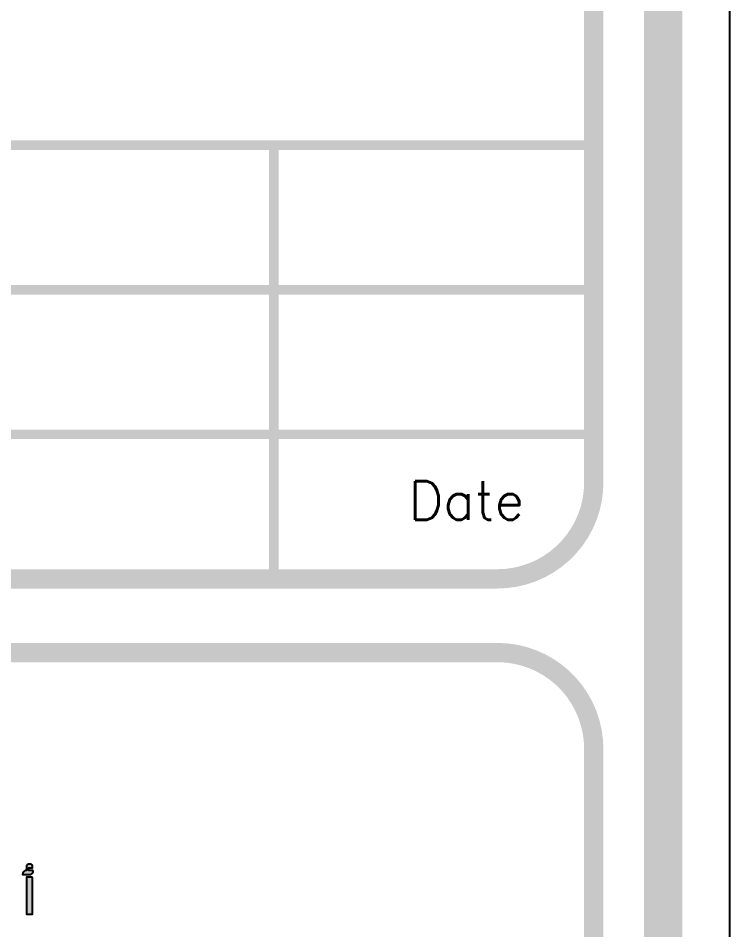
# Model space of a CAD drawing. Header units: centimetres. Extents: x 7997 to 116674, y 1017 to 13844.
# Drawn here: x 49432.5 to 49597.7, y 9441.4 to 9653 of the extents above; entities that cross this region are included whole.
import ezdxf
from ezdxf.enums import TextEntityAlignment as Align

# ---------------------------------------------------------------- set-up
doc = ezdxf.new("R2010")
doc.units = ezdxf.units.CM
doc.header["$LTSCALE"] = 200
doc.layers.add('DIM', color=11, linetype='Continuous')
doc.layers.add('HA', color=251, linetype='Continuous', lineweight=0)
doc.styles.add('$0$$0$Roman', font='romans')

# ---------------------------------------------------------------- blocks, each defined once
blk = doc.blocks.new('08-TITLE SHEET-selattin', base_point=(45714.81, -203081.37))
at = {"linetype": 'ByBlock', "true_color": 0xa3d756}
h = blk.add_hatch(color=73, dxfattribs=at)
h.dxf.hatch_style = 1
h.paths.add_polyline_path([(50936.46, -205592.71), (50933.73, -205592.71), (50933.73, -205609.05), (50936.46, -205609.05)])
edge = h.paths.add_edge_path()
edge.add_line((50936.78, -205589.79), (50934.8, -205589.79))
edge.add_line((50934.8, -205589.79), (50934.8, -205588.64))
edge.add_line((50934.8, -205588.64), (50936.44, -205588.64))
edge.add_line((50936.44, -205588.64), (50936.44, -205587.74))
edge.add_arc((50935.52, -205587.83), 0.927, 5.5959, 74.03)
edge.add_line((50935.77, -205586.94), (50934.72, -205586.94))
edge.add_arc((50934.91, -205588.12), 1.19, 98.9748, 173.2329)
edge.add_line((50933.72, -205587.98), (50933.72, -205589.79))
edge.add_line((50933.72, -205589.79), (50933.17, -205589.79))
edge.add_arc((50933.81, -205591.4), 1.74, 111.6618, 185.3953)
edge.add_line((50932.08, -205591.57), (50935.67, -205591.57))
edge.add_arc((50935, -205589.91), 1.79, 292.0613, 364.02)
at = {"color": 0}
blk.add_lwpolyline([(51244.81, -203081.37), (45714.81, -203081.37), (45714.81, -206921.37), (51244.81, -206921.37)], close=True, dxfattribs=at)
at = {"color": 0, "linetype": 'ByBlock', "const_width": 17.04}
blk.add_lwpolyline([(45744.29, -206891.89), (51215.34, -206891.89), (51215.34, -203110.84), (45744.29, -203110.84)], close=True, dxfattribs=at)
at = {"color": 0, "linetype": 'ByBlock', "const_width": 8.52}
for points in [[(50575.88, -205460.85), (51142.07, -205460.85, 0.414214), (51184.66, -205418.25), (51184.66, -204045.63, 0.414214), (51142.07, -204003.04), (50575.88, -204003.04, 0.414214), (50533.29, -204045.63), (50533.29, -205418.25, 0.414214)], [(50575.88, -205766.95), (51142.07, -205766.95, 0.414214), (51184.66, -205724.36), (51184.66, -205536.02, 0.414214), (51142.07, -205493.43), (50575.88, -205493.43, 0.414214), (50533.29, -205536.02), (50533.29, -205724.36, 0.414214)]]:
    blk.add_lwpolyline(points, format="xyb", close=True, dxfattribs=at)
at = {"color": 0, "linetype": 'ByBlock', "const_width": 4.26}
for points in [[(50533.29, -205269.18), (51184.66, -205269.18)], [(51043.13, -205460.85), (51043.13, -205269.18)], [(50533.29, -205333.07), (51184.66, -205333.07)], [(50533.29, -205396.96), (51184.66, -205396.96)]]:
    blk.add_lwpolyline(points, dxfattribs=at)
at = {"color": 73, "linetype": 'ByBlock', "true_color": 0xa3d756}
blk.add_lwpolyline([(50936.78, -205589.79), (50934.8, -205589.79), (50934.8, -205588.64), (50936.44, -205588.64), (50936.44, -205587.74, 0.307803), (50935.77, -205586.94), (50934.72, -205586.94, 0.335848), (50933.72, -205587.98), (50933.72, -205589.79), (50933.17, -205589.79, 0.333303), (50932.08, -205591.57), (50935.67, -205591.57, 0.324721), (50936.78, -205589.79, 16.403991)], format="xyb", dxfattribs=at)
blk.add_lwpolyline([(50936.46, -205592.71), (50933.73, -205592.71), (50933.73, -205609.05), (50936.46, -205609.05)], close=True, dxfattribs=at)
blk.add_lwpolyline([(50936.46, -205592.71), (50933.73, -205592.71), (50933.73, -205609.05), (50936.46, -205609.05)], close=True, dxfattribs=at)
at = {"layer": 'HA', "ltscale": 1.2}
blk.add_lwpolyline([(45714.81, -203081.37), (51244.81, -203081.37), (51244.81, -206921.37), (45714.81, -206921.37)], close=True, dxfattribs=at)
at = {"color": 0, "style": '$0$$0$Roman'}
blk.add_text('Date', height=17.037, dxfattribs=at).set_placement((51128.35, -205426.19), align=Align.MIDDLE_CENTER)

msp = doc.modelspace()

# ---------------------------------------------------------------- linework, layer by layer
at = {"linetype": 'Continuous'}
msp.add_lwpolyline([(46694.4457, 8756.0841), (49597.6957, 8756.0841), (49597.6957, 10772.0841), (46694.4457, 10772.0841)], close=True, dxfattribs=at)

# ---------------------------------------------------------------- block references
at = {"layer": 'DIM', "color": 0, "linetype": 'Continuous', "xscale": 0.5250000000000014, "yscale": 0.5250000000000014, "zscale": 0.5250000000000014}
msp.add_blockref('08-TITLE SHEET-selattin', (46694.4457, 10772.0841), dxfattribs=at)

doc.saveas('drawing.dxf')
